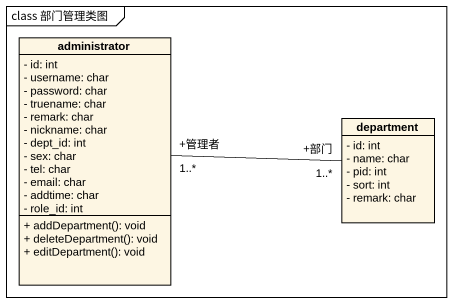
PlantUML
@startuml
mainframe class 部门管理类图
hide circle
hide empty members
skinparam classAttributeIconSize 0
class administrator {
  - id: int
  - username: char
  - password: char
  - truename: char
  - remark: char
  - nickname: char
  - dept_id: int
  - sex: char
  - tel: char
  - email: char
  - addtime: char
  - role_id: int
  + addDepartment(): void
  + deleteDepartment(): void
  + editDepartment(): void
}
class department {
  - id: int
  - name: char
  - pid: int
  - sort: int
  - remark: char
}
administrator "+管理者\n1..*" -right- "+部门\n1..*" department
@enduml
